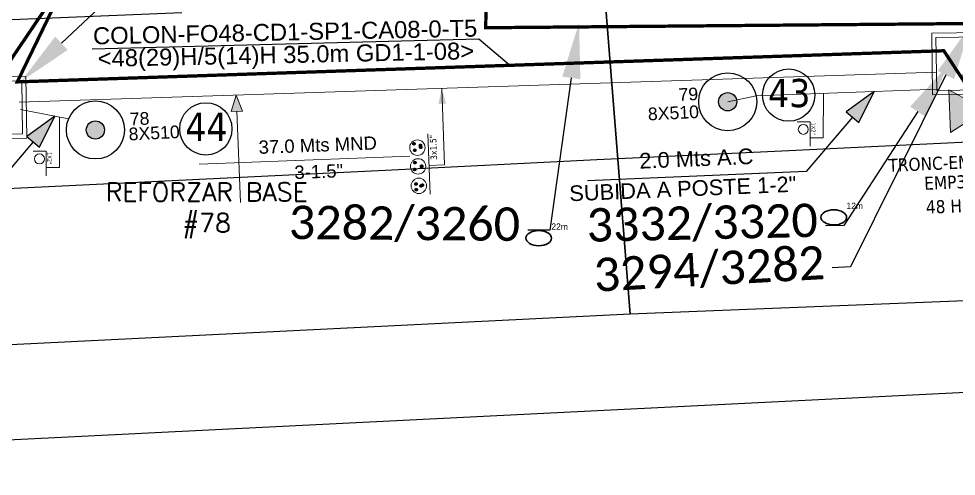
# Model space of a CAD drawing. Header units: millimetres. Extents: x -76.52126 to -76.51707, y 3.41842 to 3.42185.
# Drawn here: x -76.5199761 to -76.5197236, y 3.4193786 to 3.4195018 of the extents above; entities that cross this region are included whole.
import ezdxf
from ezdxf import colors
from ezdxf.entities.mleader import LeaderData, LeaderLine
from ezdxf.enums import TextEntityAlignment as Align
from ezdxf.math import Vec2, Vec3

# ---------------------------------------------------------------- set-up
doc = ezdxf.new("R2010")
doc.units = ezdxf.units.MM
for name, color, linetype in [('ABSCISA 48H', 1, 'Continuous'), ('CAM 2F1 ATP', 30, 'Continuous'), ('CARTOGRAFIA', 252, 'Continuous'), ('COBERTURA CTO', 30, 'Continuous'), ('DUCTO ATP', 6, 'Continuous'), ('DUCTOS ATP', 30, 'Continuous'), ('DUCTOS TLF', 4, 'Continuous'), ('EMP FTTH 48 H', 3, 'Continuous'), ('MARQUILLA F.O 48', 1, 'Continuous'), ('NOTAS', 250, 'Continuous'), ('POSTE EMCALI ENERGIA', 7, 'Continuous'), ('PUNTO CARTERA', 7, 'Continuous'), ('RESERVA F.O 48', 1, 'Continuous'), ('SUBIDA A POSTE ATP EXISTENTE', 30, 'Continuous')]:
    doc.layers.add(name, color=color, linetype=linetype)
for name, color, linetype, lineweight in [('CANALIZACION ATP', 30, 'Continuous', 0), ('CB 144 H CAN', 5, 'Continuous', 60), ('CB 24 H CAN', 3, 'Continuous', 60), ('CB 288 H CAN_FEE', 15, 'Continuous', 60), ('CB 48 H CAN', 1, 'Continuous', 60), ('Distancia ATP-CAN', 30, 'Continuous', 20)]:
    doc.layers.add(name, color=color, linetype=linetype, lineweight=lineweight)
doc.styles.add('Arial', font='arial.ttf')
doc.styles.add('BOOK', font='BKANT.TTF')
doc.styles.add('Legend', font='calibri.ttf')
doc.styles.add('ROMANS', font='romans.shx', dxfattribs={"height": 1.6})
doc.styles.get("Standard").update_dxf_attribs({"font": 'arial.ttf'})
doc.styles.add('TAHOMA', font='tahoma.ttf')
doc.styles.add('TEXT CENTRAL OLT', font='tahomabd.ttf', dxfattribs={"height": 1})
doc.styles.add('TEXT SCL GRANDES', font='tahoma.ttf', dxfattribs={"height": 14})
doc.styles.add('TEXT VARIOS', font='tahoma.ttf', dxfattribs={"height": 0.3})
doc.styles.add('TXT CAM GRANDE', font='arial.ttf', dxfattribs={"height": 0.4})
doc.linetypes.add('CERCA_LINE', pattern='A,12.7,-5.08,["X",Standard,S=2.54,R=0,X=-2.54,Y=-1.27],-2.08', length=19.86)

# ---------------------------------------------------------------- blocks, each defined once
blk = doc.blocks.new('EMP 48 H')
at = {"layer": 'EMP FTTH 48 H', "lineweight": 0}
h = blk.add_hatch(color=3, dxfattribs=at)
h.dxf.hatch_style = 1
h.paths.add_polyline_path([(-0.5692037157714367, -0.9562829562928528), (0.5689566454384475, -0.9564299755729735), (4.594425534465429e-10, 1.665099169656514e-10)])
h.paths.add_polyline_path([(4.594426089576942e-10, 1.665101390102564e-10), (0.5692037163535133, 0.9562829560600219), (-0.5689566443907096, 0.9564299756893886)])
h = blk.add_hatch(color=3, dxfattribs=at)
h.dxf.hatch_style = 1
h.paths.add_polyline_path([(-0.9562829560600221, 0.5692037158878521), (-0.9564299752237275, -0.5689566450892016), (2.816720190423894e-10, -1.094506846266441e-10)])
h.paths.add_polyline_path([(2.816721300646918e-10, -1.094507401377953e-10), (0.9562829560600219, -0.5692037157714367), (0.9564299761550501, 0.5689566450892016)])
at = {"layer": 'EMP FTTH 48 H', "color": 3, "lineweight": 0}
for points in [[(-0.5692037157714367, -0.9562829562928528), (0.5689566454384476, -0.9564299755729735), (-0.5689566443907097, 0.9564299756893888), (0.5692037163535133, 0.9562829560600221)], [(-0.9562829560600221, 0.569203715887852), (-0.9564299752237275, -0.5689566450892016), (0.9564299761550501, 0.5689566450892016), (0.9562829560600221, -0.5692037157714367)]]:
    blk.add_lwpolyline(points, close=True, dxfattribs=at)
at = {"layer": 'EMP FTTH 48 H', "color": 3, "lineweight": 0, "style": 'TEXT VARIOS'}
for tag, p, height, rotation in [('CONSECUTIVO', (-1.161366554442793, 1.995806502760388), 0.3482938376358118, 0.4680016562839618), ('MARCACION', (-1.062195721897297, 1.370447365217842), 0.3482938376358117, 0.6094025961881947), ('CAPACIDAD', (1.031206446215293, -0.8809803030305261), 0.3482938376358117, 0.3071691745510109)]:
    blk.add_attdef(tag, p, '', height=height, rotation=rotation, dxfattribs=at)
blk = doc.blocks.new('CAM 2F1 ATP')
blk.add_line((-0.0004297534469515085, 0.6309855398721993), (0.0004297534469515085, -0.6309855398721993))
at = {"lineweight": 0}
for points in [[(-1.192588195969436, 0.7301736043735652), (1.191592472531691, 0.731797428983461), (1.192588195969436, -0.730173604373565), (-1.191592472531691, -0.731797428983461)], [(-1.092520110891201, 0.6302417358383536), (1.091660603997298, 0.631729343906045), (1.092520110891201, -0.6302417358383536), (-1.091660603997298, -0.631729343906045)]]:
    blk.add_lwpolyline(points, close=True, dxfattribs=at)
at = {"lineweight": 0, "style": 'BOOK'}
for tag, p in [('2F1', (1.604285785113461, 0.08862887951545417)), ('CODIGO', (1.628815294941887, -0.5982124407310039))]:
    blk.add_attdef(tag, p, '', height=0.5725093120969081, rotation=0.03902316617520105, dxfattribs=at)
blk = doc.blocks.new('PUNTO CARTERA')
blk.add_circle((-5.020778246489499e-07, 5.015703301580743e-07), 1.85590673389413e-05)
at = {"style": 'TAHOMA'}
blk.add_attdef('11', (-1.506643124571383e-05, -8.025511332387936e-06), '', height=2e-05, dxfattribs=at)
blk = doc.blocks.new('POSTE EMCALI ENERGIA')
h = blk.add_hatch(color=0)
h.dxf.hatch_style = 1
edge = h.paths.add_edge_path()
edge.add_arc((0, 0), 0.4317225846467996, 0, 360)
at = {"color": 0}
for radius in [1.37560418800724, 0.4317225846467996]:
    blk.add_circle((0, 0), radius, dxfattribs=at)
for tag, p in [('NODO', (1.750531847689672, -1.245275313217235)), ('CONSEC', (1.750531847689672, -2.745275313217235))]:
    blk.add_attdef(tag, p, '', height=1, dxfattribs=at)
blk = doc.blocks.new('MARQUILLA 48')
at = {"layer": 'MARQUILLA F.O 48', "style": 'Arial'}
for tag, height, oblique, p in [('IDENTIFICACIONCABLEFIBRA', 0.6981626117769965, 1.383453351877506e-09, (0.3252243008605546, 0.455078197351213)), ('CAPACIDADFIBRA', 0.6981626116966987, 8.300879983380582e-09, (0.7589297094523317, -0.3801462341225488)), ('NOMENCLATURA_ATP', 0.6981626116966987, 8.300879983380582e-09, (0.7589297094523317, -1.265373848670606))]:
    blk.add_attdef(tag, text='', height=height, rotation=0.262482242486606, dxfattribs=dict(at, oblique=oblique)).set_placement(p, align=Align.MIDDLE)
blk = doc.blocks.new('*U19')
at = {"layer": 'Distancia ATP-CAN'}
h = blk.add_hatch(color=256, dxfattribs=at)
h.dxf.hatch_style = 1
h.paths.add_polyline_path([(0.006538221694514754, 1.0158188033727), (0.02635002186374757, 0.9543173644867761), (-0.016396207781383, 0.9554122941572213)])
blk.add_lwpolyline([(-0.01639620778138299, 0.9554122941572213), (0.02635002186374757, 0.9543173644867761), (0.006538221694514747, 1.0158188033727)], close=True, dxfattribs=at)
for points in [[(0.004976907041182282, 0.9548648293219985), (-0.003840937524441111, 0.6106147656407771)], [(-0.1499508159328696, 0.7644065190980875), (0.6452837780359657, 0.7440368640634927)]]:
    blk.add_lwpolyline(points, dxfattribs=at)
at = {"layer": 'Distancia ATP-CAN', "linetype": 'CERCA_LINE', "ltscale": 0.5, "flags": 1}
for tag, rotation, p in [('A.D', 358.5327095611982, (0.3042646504388639, 0.9232166501894826)), ('A.C', 358.5327095611982, (0.3027183193836626, 0.8628476382088688)), ('A.T', 354.8594824787784, (0.2754977398819959, 0.4747317219280265))]:
    blk.add_attdef(tag, text='', height=0.02999999999999999, rotation=rotation, dxfattribs=at).set_placement(p, align=Align.CENTER)
at = {"layer": 'Distancia ATP-CAN', "linetype": 'CERCA_LINE', "ltscale": 0.5}
for tag, p in [('TOTAL', (0.3006864127796688, 0.7835216790571141)), ('DUCTOS', (0.2981301544499645, 0.6837249445788267))]:
    blk.add_attdef(tag, text='', height=0.04999999999999999, rotation=358.5327095611982, dxfattribs=at).set_placement(p, align=Align.CENTER)
blk = doc.blocks.new('*U22')
at = {"layer": 'DUCTO ATP'}
h = blk.add_hatch(color=0, dxfattribs=at)
h.dxf.hatch_style = 1
h.paths.add_polyline_path([(2.985141617888664, -0.6042334001163474), (2.385141617888664, -0.4542334001163474), (2.385141617888664, -0.7542334001163474)])
at = {"layer": 'DUCTO ATP', "color": 0, "lineweight": 13, "ltscale": 0.13}
blk.add_lwpolyline([(-1.107376359781028, 0), (1.243818729771647, 0)], dxfattribs=at)
at = {"layer": 'DUCTO ATP', "color": 0, "linetype": 'Continuous', "lineweight": 13}
for points in [[(0.0009702597653813901, -0.6081425711984594), (0.0009702597653813901, 0)], [(2.985141617888664, -0.6042334001163474), (0.0009702597653813901, -0.6081425711984594)]]:
    blk.add_lwpolyline(points, dxfattribs=at)
at = {"layer": 'DUCTO ATP', "lineweight": 5}
for centre in [(-0.7723554384106137, 0.4244526188031159), (-0.01631735676028256, 0.4244526188031159), (0.7147962849189753, 0.4244526188031159)]:
    blk.add_circle(centre, 0.3, dxfattribs=at)
at = {"layer": 'DUCTO ATP', "color": 0, "lineweight": 5}
for centre in [(-0.7723554384106137, 0.4244526188031159), (-0.01631735676028256, 0.4244526188031159), (0.7147962849189753, 0.4244526188031159)]:
    blk.add_circle(centre, 0.3, dxfattribs=at)
at = {"layer": 'CB 144 H CAN', "style": 'TEXT CENTRAL OLT'}
for tag, p in [('1-FO144', (-0.7523556293151444, 0.08189947944828901)), ('2-FO144', (-0.0121723592205365, 0.08223088731481276)), ('3-FO144', (0.7977648562896986, 0.09810537127640373))]:
    blk.add_attdef(tag, text='', height=0.4, dxfattribs=at).set_placement(p, align=Align.CENTER)
at = {"layer": 'CB 24 H CAN', "style": 'TEXT CENTRAL OLT'}
for tag, p in [('1-FO24', (-0.9171541704471409, 0.3247838459023011)), ('2-FO24', (-0.1309397963869423, 0.3588511753707948)), ('3-FO24', (0.6177379512382877, 0.3267974882463953))]:
    blk.add_attdef(tag, text='', height=0.4, dxfattribs=at).set_placement(p, align=Align.CENTER)
at = {"layer": 'CB 288 H CAN_FEE', "style": 'TEXT CENTRAL OLT'}
for tag, p in [('1-FO288', (-0.7780896570322975, 0.1329571390732571)), ('2-FO288', (-0.0380266784135701, 0.08693616394874937)), ('3-FO288', (0.7223768544146827, 0.0909010077268757))]:
    blk.add_attdef(tag, text='', height=0.4, dxfattribs=at).set_placement(p, align=Align.CENTER)
at = {"layer": 'CB 48 H CAN', "style": 'TEXT CENTRAL OLT'}
for tag, p in [('1-FO48', (-0.6977269022283772, 0.3279586819809008)), ('2-FO48', (0.1383467982891893, 0.3407891302691581)), ('3-FO48', (0.8697452194046043, 0.3510047489741837))]:
    blk.add_attdef(tag, text='', height=0.4, dxfattribs=at).set_placement(p, align=Align.CENTER)
at = {"layer": 'DUCTO ATP', "color": 0, "ltscale": 8, "insert": (1.194086944131868, -0.06812105514245559), "char_height": 0.2542719210013433, "attachment_point": 3, "rotation": 0.20251374655088936, "style": 'TEXT SCL GRANDES'}
blk.add_mtext_dynamic_manual_height_columns('3x1.5"', width=0.8196790788800293, gutter_width=32.6684119218409, heights=[0], dxfattribs=at)
at = {"layer": 'DUCTOS TLF', "color": 0}
for tag, p in [('CALLE', (-0.7397207248900486, 0.813274030225382)), ('MEDIO', (-0.01631735676028256, 0.813274030225382)), ('ANDÉN', (0.7474309984395404, 0.813274030225382))]:
    blk.add_attdef(tag, text='', height=0.075, dxfattribs=at).set_placement(p, align=Align.MIDDLE)
blk = doc.blocks.new('*U41')
at = {"layer": 'SUBIDA A POSTE ATP EXISTENTE'}
h = blk.add_hatch(color=256, dxfattribs=at)
h.dxf.hatch_style = 1
h.paths.add_polyline_path([(0.5564619033358735, 0.3187756214422235), (0.4899536457619696, 0.4066313528473179), (0.4564342730506186, 0.3649973808825288)])
for points in [[(0.2951442514444834, 0.5291615960787559), (-0.3973593192051612, 0.4269911275592795)], [(0.4731939594062944, 0.3858143668649239), (0.2951442514444834, 0.5291615960787561)]]:
    blk.add_lwpolyline(points, dxfattribs=at)
blk.add_lwpolyline([(0.4564342730506186, 0.3649973808825288), (0.4899536457619696, 0.4066313528473179), (0.5564619033358735, 0.3187756214422235)], close=True, dxfattribs=at)
at = {"layer": 'SUBIDA A POSTE ATP EXISTENTE', "linetype": 'CERCA_LINE', "ltscale": 0.5}
for tag, p in [('SB', (-0.1062565077009142, 0.5336091215746191)), ('DISTANCIA', (-0.04667997422650563, 0.4466646648142701))]:
    blk.add_attdef(tag, text='', height=0.04999999999999978, rotation=8.392747898120936, dxfattribs=at).set_placement(p, align=Align.CENTER)
blk = doc.blocks.new('RESERVA 48')
at = {"layer": 'RESERVA F.O 48', "color": 240, "linetype": 'ByBlock', "lineweight": 30, "true_color": 0xed1f24}
blk.add_ellipse((0, 0), major_axis=(1.155851281713483, 0.0003712607545550343), ratio=0.5873088644412812, dxfattribs=at)
at = {"layer": 'RESERVA F.O 48', "color": 1, "lineweight": 0, "style": 'BOOK'}
blk.add_attdef('RESERVA', (1.129388771834783, 0.7587690510554239), '', height=0.5725093120969081, rotation=0.03902316617520105, dxfattribs=at)

msp = doc.modelspace()

# ---------------------------------------------------------------- linework, layer by layer
at = {"layer": 'CANALIZACION ATP'}
for points in [[(-76.51997606779348, 3.419479286565323), (-76.5197289546033, 3.419487398177889)], [(-76.51972856463988, 3.419482777129299), (-76.51977748744997, 3.419480990476282), (-76.51978517077436, 3.419479426210603)], [(-76.51972856463988, 3.419482777129299), (-76.51977748744997, 3.419480990476282), (-76.51978517077436, 3.419479426210603)], [(-76.51996275331811, 3.419474803222431), (-76.51997563457684, 3.41947730703065)]]:
    msp.add_lwpolyline(points, dxfattribs=at)
at = {"layer": 'CARTOGRAFIA'}
for points in [[(-76.51993220431399, 3.419503362427916), (-76.51998461178522, 3.419501216864431)], [(-76.51970556891541, 3.419469237924771), (-76.51976865942783, 3.419466177889829)], [(-76.51976865942783, 3.419466177889829), (-76.51982040985098, 3.419463747865505)], [(-76.51982040985098, 3.419463747865505), (-76.51987747032621, 3.419460957855902)], [(-76.51987747032621, 3.419460957855902), (-76.51999420126452, 3.419455287818549)], [(-76.5208765684751, 3.419287256445953), (-76.52089627862227, 3.419289956466512), (-76.52091436877748, 3.419298416513469), (-76.52092570886674, 3.419307866614529), (-76.52092867889809, 3.419314886662162), (-76.52092597887753, 3.419322086716987), (-76.52092435885646, 3.419323436727266), (-76.52090203867778, 3.419336036823209), (-76.52087737847836, 3.419343236878033), (-76.52087260843331, 3.419343956906799), (-76.51913802428538, 3.419430177615707), (-76.51913550425746, 3.419430357593795)]]:
    msp.add_lwpolyline(points, dxfattribs=at)
at = {"layer": 'CB 48 H CAN', "ltscale": 2, "const_width": 8.916348428658831e-07}
msp.add_lwpolyline([(-76.51962204300227, 3.420314469312111), (-76.51963708978231, 3.420072701685986), (-76.51962480684286, 3.420065667404671), (-76.51964516764757, 3.420055041463478), (-76.5196704525855, 3.419816692862192), (-76.51970858505915, 3.419503736778754), (-76.51971472636558, 3.419503616792067), (-76.5197334260182, 3.419527374490511), (-76.51973140013766, 3.419505527334554), (-76.51976818501939, 3.419505508086158), (-76.51976946910588, 3.419526701029524), (-76.51977368564428, 3.419506591784251), (-76.5198502761487, 3.419504858498865), (-76.51985035173446, 3.419499360493598), (-76.5197156984117, 3.419500530454847), (-76.51971583272608, 3.419476258356568), (-76.51972696314733, 3.419493167331435), (-76.5199765363302, 3.419484781656171), (-76.51996195477044, 3.419514877742027), (-76.51998197958002, 3.419485269151698), (-76.51999307378807, 3.419484590429526), (-76.52001753436898, 3.419516939895007), (-76.51999972873861, 3.419481010584671), (-76.5206902610747, 3.419447458938449)], dxfattribs=at)
at = {"layer": 'COBERTURA CTO'}
for points in [[(-76.5201998090626, 3.419403045512238), (-76.52020393983292, 3.419494902824566), (-76.52020383027883, 3.419512673364236), (-76.52018880646136, 3.419651738374681), (-76.52018168335343, 3.419717671503689), (-76.51979172566752, 3.419735047348125), (-76.51979396926907, 3.419715837146553), (-76.51981826660557, 3.419508024165564), (-76.51981147991972, 3.419422229015593)], [(-76.51980046148054, 3.419660311914752), (-76.51967518575037, 3.419659933321212), (-76.51962209252378, 3.419658702695754), (-76.51962311049937, 3.419606133153478), (-76.5195617343881, 3.419606643740165), (-76.51933678059248, 3.419617740279476), (-76.51934477249523, 3.419540314251547), (-76.51934231920785, 3.419489204084469), (-76.5193374151433, 3.41944112240378), (-76.51981147991972, 3.419422229015593), (-76.51981826659829, 3.419508024228319)]]:
    msp.add_lwpolyline(points, close=True, dxfattribs=at)
at = {"layer": 'DUCTOS ATP', "lineweight": 13, "ltscale": 0.13}
for points in [[(-76.5197593695566, 3.419481652138783), (-76.51975941116129, 3.419469698239917), (-76.51976294442484, 3.41946969277767)], [(-76.5199652039134, 3.419475279559468), (-76.51996518777776, 3.419461744592784), (-76.51996872104131, 3.419461739130537)], [(-76.51976294235055, 3.419467427366789), (-76.51976294463927, 3.419474054774603), (-76.51976646470459, 3.419474053558971)], [(-76.51996871896702, 3.419459473719656), (-76.51996872125574, 3.41946610112747), (-76.51997224132106, 3.419466099911838)]]:
    msp.add_lwpolyline(points, dxfattribs=at)
at = {"layer": 'DUCTOS ATP', "lineweight": 5}
for centre in [(-76.51976479966875, 3.419471992858035), (-76.51976479966875, 3.419471992858035), (-76.51997057628522, 3.419464039210902), (-76.51997057628522, 3.419464039210902)]:
    msp.add_circle(centre, 1.347958840324557e-06, dxfattribs=at)
at = {"layer": 'MARQUILLA F.O 48'}
msp.add_lwpolyline([(-76.51995633362928, 3.419493655480125), (-76.51985225431301, 3.419496365944086), (-76.51984404782479, 3.419489428472071)], dxfattribs=at)

# ---------------------------------------------------------------- block references
at = {"layer": 'CAM 2F1 ATP'}
ref = msp.add_blockref('CAM 2F1 ATP', (-76.51971660813427, 3.419489782285712), dxfattribs=dict(at, xscale=1.13237627819373e-05, yscale=1.13237627819373e-05, zscale=1.13237627819373e-05, rotation=180.7236051145001))
ref.add_attrib('CODIGO', '8021', (-76.51970034999903, 3.419483953616157), dxfattribs={"layer": '0', "lineweight": 0, "height": 6.166172797440911e-06, "rotation": 1.581165773696696, "style": 'TXT CAM GRANDE'})
ref.add_attrib('2F1', '2F1', (-76.51969868823159, 3.419492801147296), dxfattribs={"layer": '0', "lineweight": 0, "height": 6.166172797440911e-06, "rotation": 1.581165773696696, "style": 'TXT CAM GRANDE'})
ref = msp.add_blockref('CAM 2F1 ATP', (-76.51998760710724, 3.419477752168984), dxfattribs=dict(at, xscale=1.13237627819373e-05, yscale=1.13237627819373e-05, zscale=1.13237627819373e-05, rotation=180.7236051145001))
ref.add_attrib('CODIGO', '8020', (-76.52001901605075, 3.419462476259082), dxfattribs={"layer": '0', "lineweight": 0, "height": 6.166172797440911e-06, "rotation": 1.581165773696696, "style": 'TXT CAM GRANDE'})
ref.add_attrib('2F1', '2F1', (-76.52001489589439, 3.419469245956112), dxfattribs={"layer": '0', "lineweight": 0, "height": 6.166172797440911e-06, "rotation": 1.581165773696696, "style": 'TXT CAM GRANDE'})
at = {"layer": 'Distancia ATP-CAN', "xscale": 7.139387753917255e-05, "yscale": 7.139387753917255e-05, "zscale": 7.139387753917255e-05, "rotation": 3.640859837127368}
msp.add_blockref('*U19', (-76.51991341053026, 3.419408800848621), dxfattribs=at).add_auto_attribs({'DUCTOS': '3-1.5"', 'TOTAL': '37.0 Mts MND'})
at = {"layer": 'DUCTOS ATP', "xscale": 6.915711988802307e-06, "yscale": 6.915711988802307e-06, "zscale": 6.915711988802307e-06, "rotation": 92.08662137827795}
msp.add_blockref('*U22', (-76.5198656385331, 3.41946224094614), dxfattribs=at).add_auto_attribs({'1-FO288': '•', '1-FO144': '•', '1-FO48': '•', '1-FO24': '•', '2-FO288': '•', '2-FO144': '•', '2-FO48': '•', '2-FO24': '•', '3-FO288': '•', '3-FO144': '•', '3-FO48': '•', '3-FO24': '•'})
at = {"layer": 'EMP FTTH 48 H'}
ref = msp.add_blockref('EMP 48 H', (-76.51971573983185, 3.419477236968667), dxfattribs=dict(at, xscale=1.007547398729832e-05, yscale=1.007547398729832e-05, zscale=1.007547398729832e-05, rotation=2.036380067283951))
ref.add_attrib('CAPACIDAD', '48 H', (-76.51973170823808, 3.419449283877786), dxfattribs={"color": 3, "lineweight": 0, "height": 3.509225501035926e-06, "rotation": 2.34847614948215, "style": 'TEXT VARIOS'})
ref.add_attrib('MARCACION', 'TRONC-EMP32-CA08', (-76.51974179767697, 3.419460506754338), dxfattribs={"color": 3, "lineweight": 0, "height": 3.509225501035926e-06, "rotation": 2.650709570604251, "style": 'TEXT VARIOS'})
ref.add_attrib('CONSECUTIVO', 'EMP32-08', (-76.51973216684242, 3.419455696949266), dxfattribs={"color": 3, "lineweight": 0, "height": 3.509225501035927e-06, "rotation": 2.509308632174909, "style": 'TEXT VARIOS'})
at = {"layer": 'MARQUILLA F.O 48'}
ref = msp.add_blockref('MARQUILLA 48', (-76.51990647884206, 3.419495195896189), dxfattribs=dict(at, xscale=6.565163321307182e-06, yscale=6.565163321307182e-06, zscale=6.565163321307182e-06, rotation=0.9130810371937197))
ref.add_attrib('CAPACIDADFIBRA', '<48(29)H/5(14)H 35.0m GD1-1-08>', dxfattribs={"height": 4.5835515706192e-06, "rotation": 1.175563279680269, "style": 'Arial'}).set_placement((-76.51990418021362, 3.419491572108055), align=Align.MIDDLE)
ref.add_attrib('IDENTIFICACIONCABLEFIBRA', 'COLON-FO48-CD1-SP1-CA08-0-T5', dxfattribs={"height": 4.583551571146367e-06, "rotation": 1.175563279680269, "style": 'Arial'}).set_placement((-76.51990439157292, 3.419498217204406), align=Align.MIDDLE)
at = {"layer": 'POSTE EMCALI ENERGIA'}
ref = msp.add_blockref('POSTE EMCALI ENERGIA', (-76.51978517077436, 3.419479426210603), dxfattribs=dict(at, xscale=5.681082891849182e-06, yscale=5.681082891849182e-06, zscale=5.681082891849182e-06, rotation=2.861539422970376))
ref.add_attrib('NODO', '8X510', (-76.51980659352483, 3.419474413711953), dxfattribs={"height": 3.408649735109509e-06, "rotation": 2.750768682717909})
ref.add_attrib('CONSEC', '79', (-76.51979834248012, 3.419479632061934), dxfattribs={"height": 3.408649735109509e-06, "rotation": 2.750768682717909})
ref = msp.add_blockref('POSTE EMCALI ENERGIA', (-76.51995549594261, 3.41947183491094), dxfattribs=dict(at, xscale=5.681082891849182e-06, yscale=5.681082891849182e-06, zscale=5.681082891849182e-06, rotation=2.861539422970376))
ref.add_attrib('NODO', '8X510', (-76.5199464686931, 3.419469012269022), dxfattribs={"height": 3.408649735109509e-06, "rotation": 2.750768682717909})
ref.add_attrib('CONSEC', '78', (-76.51994616237259, 3.419473045401989), dxfattribs={"height": 3.408649735109509e-06, "rotation": 2.750768682717909})
at = {"layer": 'PUNTO CARTERA', "lineweight": 20}
ref = msp.add_blockref('PUNTO CARTERA', (-76.51976856785978, 3.419481028222481), dxfattribs=dict(at, xscale=0.3794113758997775, yscale=0.3794113758997775, zscale=0.3794113758997775))
ref.add_attrib('11', '43', (-76.51977428423517, 3.419477983252128), dxfattribs={"lineweight": 40, "height": 7.588227517995547e-06, "style": 'TAHOMA'})
ref = msp.add_blockref('PUNTO CARTERA', (-76.51992555377181, 3.419471939826408), dxfattribs=dict(at, xscale=0.3794113758997775, yscale=0.3794113758997775, zscale=0.3794113758997775))
ref.add_attrib('11', '44', (-76.5199312701472, 3.419468894856056), dxfattribs={"lineweight": 40, "height": 7.588227517995547e-06, "style": 'TAHOMA'})
at = {"layer": 'RESERVA F.O 48', "xscale": 2.991453189871018e-06, "yscale": 2.991453189871018e-06, "zscale": 2.991453189871018e-06, "rotation": 359.6741846657443}
for p, values in [((-76.51975659018278, 3.419448297547632), {'RESERVA': '12m'}), ((-76.5198360738454, 3.41944270948668), {'RESERVA': '22m'})]:
    msp.add_blockref('RESERVA 48', p, dxfattribs=at).add_auto_attribs(values)
at = {"layer": 'SUBIDA A POSTE ATP EXISTENTE'}
ref = msp.add_blockref('*U41', (-76.51979680855884, 3.419499724583285), dxfattribs=dict(at, xscale=-8.418941692803714e-05, yscale=8.418941692803707e-05, zscale=8.418941692803707e-05, rotation=190.809338422529))
ref.add_attrib('DISTANCIA', '2.0 Mts A.C', dxfattribs={"linetype": 'CERCA_LINE', "ltscale": 0.5, "height": 4.209470846401851e-06, "rotation": 2.416590524408753}).set_placement((-76.5197935389399, 3.419462053610857), align=Align.CENTER)
ref.add_attrib('SB', 'SUBIDA A POSTE 1-2"', dxfattribs={"linetype": 'CERCA_LINE', "ltscale": 0.5, "height": 4.209470846401851e-06, "rotation": 2.416590524408753}).set_placement((-76.5197971703508, 3.419453919762216), align=Align.CENTER)
ref = msp.add_blockref('*U41', (-76.5200174927345, 3.419493095704253), dxfattribs=dict(at, xscale=-8.418941692803714e-05, yscale=8.418941692803707e-05, zscale=8.418941692803707e-05, rotation=190.809338422529))
ref.add_attrib('DISTANCIA', '2.0 Mts A.C', dxfattribs={"linetype": 'CERCA_LINE', "ltscale": 0.5, "height": 4.209470846401851e-06, "rotation": 2.416590524408753}).set_placement((-76.52001422311555, 3.419455424731825), align=Align.CENTER)
ref.add_attrib('SB', 'SUBIDA A POSTE 1-2"', dxfattribs={"linetype": 'CERCA_LINE', "ltscale": 0.5, "height": 4.209470846401851e-06, "rotation": 2.416590524408753}).set_placement((-76.52001785452646, 3.419447290883185), align=Align.CENTER)

# ---------------------------------------------------------------- texts
at = {"layer": 'DUCTOS ATP', "ltscale": 8, "char_height": 1.111697558997968e-06, "attachment_point": 7, "rotation": 270.22230046499766, "style": 'TEXT SCL GRANDES'}
for insert in [(-76.51976264802586, 3.419473838128211), (-76.51996842464233, 3.419465884481078)]:
    msp.add_mtext_dynamic_manual_height_columns('1X2"', width=3.583703727741994e-06, gutter_width=0.0001428289590405021, heights=[0], dxfattribs=dict(at, insert=insert))
at = {"layer": 'NOTAS', "insert": (-76.51995819499021, 3.419457642559374), "char_height": 5e-06, "attachment_point": 1, "style": 'ROMANS'}
msp.add_mtext_dynamic_manual_height_columns('\\pxqc;REFORZAR BASE\\P#78', width=6.533002894570927e-05, gutter_width=8, heights=[0], dxfattribs=at)

# ---------------------------------------------------------------- leaders
at = {"layer": 'ABSCISA 48H', "ltscale": 2}
ml = msp.add_multileader_mtext('Standard', dxfattribs=at)
ml.set_content('3392/3370', color=256, style='Legend')
ml.set_leader_properties()
ml.build(insert=Vec2(0, 0))
ml.multileader.update_dxf_attribs({"text_left_attachment_type": 2, "text_right_attachment_type": 2, "dogleg_length": 0.36, "arrow_head_size": 1.5e-05})
ctx = ml.context
ctx.base_point, ctx.char_height, ctx.arrow_head_size, ctx.landing_gap_size, ctx.plane_origin, ctx.plane_x_axis, ctx.plane_y_axis = Vec3(-76.51993665441704, 3.419516859841011), 9e-06, 1.5e-05, 2.326797930947557e-06, Vec3(-76.51934734122912, 3.419412715658972), Vec3(0.9999624058675028, -0.008671035213614092), Vec3(0.008671035213614092, 0.9999624058675028)
ctx.left_attachment, ctx.right_attachment, ctx.text_align_type = 2, 2, 1
notes = []
notes.append((ctx, [(0, (1, 1, 0), (-76.51994160724492, 3.419516902788771), (0.9999624058675027, -0.008671035213614089), 4.953014079732097e-06, [(0, [(-76.51997555507847, 3.419484889737773)], 0, [])])]))
ctx.mtext.insert, ctx.mtext.text_direction, ctx.mtext.rotation, ctx.mtext.alignment, ctx.mtext.flow_direction = Vec3(-76.5199033959264, 3.419522632826344), Vec3(0.9999624058675028, -0.008671035213614092), 6.274514163304323, 2, 5
ml = msp.add_multileader_mtext('Standard', dxfattribs=at)
ml.set_content('3282/3260', color=256, style='Legend')
ml.set_leader_properties()
ml.build(insert=Vec2(0, 0))
ml.multileader.update_dxf_attribs({"text_left_attachment_type": 2, "text_right_attachment_type": 2, "dogleg_length": 0.36, "arrow_head_size": 1.5e-05})
ctx = ml.context
ctx.base_point, ctx.char_height, ctx.arrow_head_size, ctx.landing_gap_size, ctx.plane_origin, ctx.plane_x_axis, ctx.plane_y_axis = Vec3(-76.51990545419198, 3.419445441791673), 9e-06, 1.5e-05, 2.326797930947557e-06, Vec3(-76.5193097018704, 3.419330084498166), Vec3(0.9999624058675028, -0.008671035213614092), Vec3(0.008671035213614092, 0.9999624058675028)
ctx.left_attachment, ctx.right_attachment, ctx.text_align_type = 2, 2, 1
notes.append((ctx, [(1, (1, 1, 0), (-76.51983309920433, 3.41944481437544), (-0.9999624058675028, 0.008671035213614092), 5.943342778559349e-06, [(0, [(-76.51982521125605, 3.419500687086161)], 0, [])])]))
ctx.mtext.insert, ctx.mtext.text_direction, ctx.mtext.rotation, ctx.mtext.alignment, ctx.mtext.flow_direction = Vec3(-76.51987219570135, 3.419451214777006), Vec3(0.9999624058675028, -0.008671035213614092), 6.274514163304323, 2, 5
ml = msp.add_multileader_mtext('Standard', dxfattribs=at)
ml.set_content('3294/3282', color=256, style='Legend')
ml.set_leader_properties()
ml.build(insert=Vec2(0, 0))
ml.multileader.update_dxf_attribs({"text_left_attachment_type": 2, "text_right_attachment_type": 2, "dogleg_length": 0.36, "arrow_head_size": 1.5e-05})
ctx = ml.context
ctx.base_point, ctx.char_height, ctx.arrow_head_size, ctx.landing_gap_size, ctx.plane_origin, ctx.plane_x_axis, ctx.plane_y_axis = Vec3(-76.51982306014109, 3.419431096636286), 9e-06, 1.5e-05, 2.326797930947557e-06, Vec3(-76.51924079372571, 3.419415780823896), Vec3(0.9984785822567936, 0.05514091742493621), Vec3(-0.05514091742493621, 0.9984785822567936)
ctx.left_attachment, ctx.right_attachment, ctx.text_align_type = 2, 2, 1
notes.append((ctx, [(1, (1, 1, 0), (-76.51975209858091, 3.419435015484021), (-0.9984785822567935, -0.05514091742493619), 4.953014079732096e-06, [(0, [(-76.51971970624672, 3.419500069735022)], 0, [])])]))
ctx.mtext.insert, ctx.mtext.text_direction, ctx.mtext.rotation, ctx.mtext.alignment, ctx.mtext.flow_direction = Vec3(-76.51979038631784, 3.419438971435582), Vec3(0.9984785822567936, 0.05514091742493621), 0.0551688985774678, 2, 5
ml = msp.add_multileader_mtext('Standard', dxfattribs=at)
ml.set_content('3332/3320', color=256, style='Legend')
ml.set_leader_properties()
ml.build(insert=Vec2(0, 0))
ml.multileader.update_dxf_attribs({"text_left_attachment_type": 2, "text_right_attachment_type": 2, "dogleg_length": 0.36, "arrow_head_size": 1.5e-05})
ctx = ml.context
ctx.base_point, ctx.char_height, ctx.arrow_head_size, ctx.landing_gap_size, ctx.plane_origin, ctx.plane_x_axis, ctx.plane_y_axis = Vec3(-76.51982521357847, 3.419444606284358), 9e-06, 1.5e-05, 2.326797930947557e-06, Vec3(-76.51923525081588, 3.419373250196168), Vec3(0.9997669776656675, 0.02158681007598954), Vec3(-0.02158681007598954, 0.9997669776656675)
ctx.left_attachment, ctx.right_attachment, ctx.text_align_type = 2, 2, 1
notes.append((ctx, [(1, (1, 1, 0), (-76.51975386282949, 3.419446146878418), (-0.9997669776656675, -0.02158681007598955), 4.953014079732095e-06, [(0, [(-76.51972579517007, 3.419489341982312)], 0, [])])]))
ctx.mtext.insert, ctx.mtext.text_direction, ctx.mtext.rotation, ctx.mtext.alignment, ctx.mtext.flow_direction = Vec3(-76.51979214497491, 3.419451382862963), Vec3(0.9997669776656675, 0.02158681007598954), 0.02158848696858352, 2, 5
for ctx, leaders in notes:
    for number, flags, end, landing, length, lines in leaders:
        leader = LeaderData()
        leader.index, (leader.has_last_leader_line, leader.has_dogleg_vector, leader.attachment_direction) = number, flags
        leader.last_leader_point, leader.dogleg_vector, leader.dogleg_length = Vec3(end), Vec3(landing), length
        for number, points, colour, breaks in lines:
            line = LeaderLine()
            line.index, line.vertices, line.color, line.breaks = number, Vec3.list(points), colors.encode_raw_color(colour), breaks
            leader.lines.append(line)
        ctx.leaders.append(leader)

doc.saveas('drawing.dxf')
